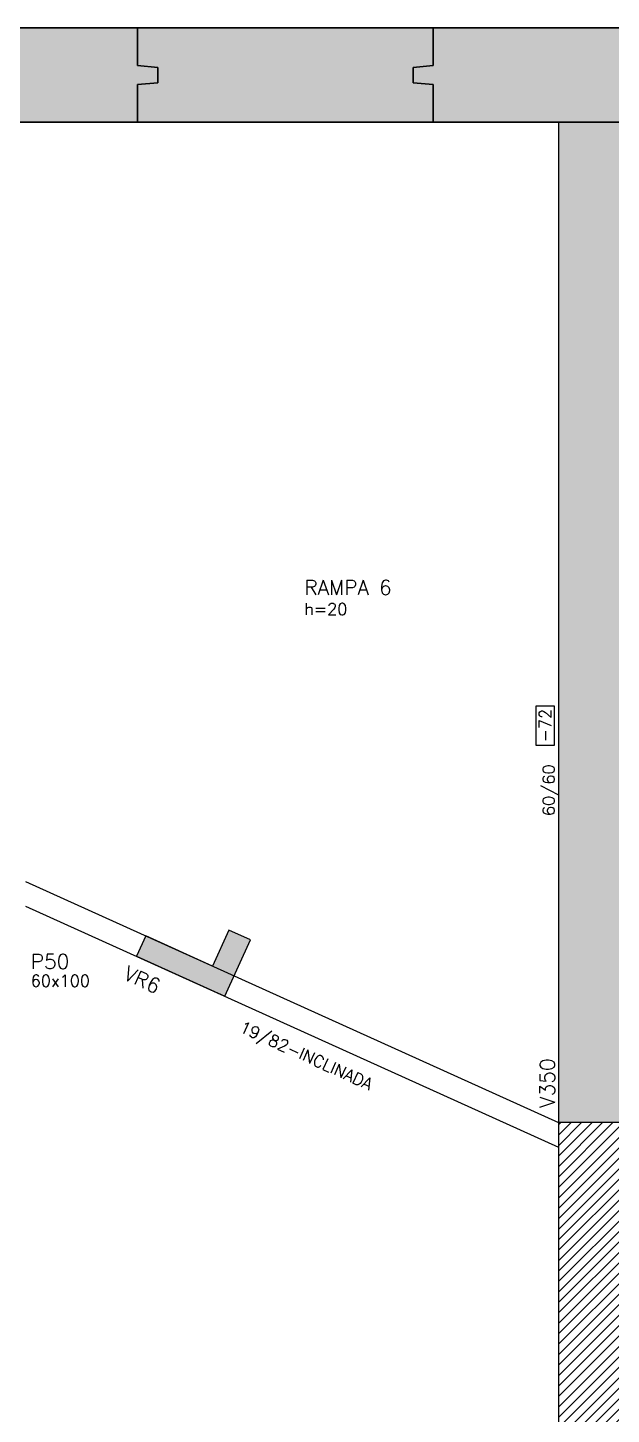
# Model space of a CAD drawing. Header units: millimetres. Extents: x 1860 to 8661, y -614 to 3837.
# Drawn here: x 5984 to 6477, y 1544 to 2716 of the extents above; entities that cross this region are included whole.
import ezdxf
from ezdxf.enums import TextEntityAlignment as Align

# ---------------------------------------------------------------- set-up
doc = ezdxf.new("R2010")
doc.units = ezdxf.units.MM
for name, color, linetype in [('F-CORTE', 4, 'Continuous'), ('F-LAJES', 3, 'Continuous'), ('F-LAJES-DIM', 2, 'Continuous'), ('F-LAJES-NOME', 4, 'Continuous'), ('F-PILARES-DIM', 172, 'Continuous'), ('F-PILARES-NOME', 170, 'Continuous'), ('F-SOLIDO-CORTE', 71, 'Continuous'), ('F-SOLIDO-EST', 252, 'Continuous'), ('F-VIGAS', 3, 'Continuous'), ('F-VIGAS-DIM', 2, 'Continuous'), ('F-VIGAS-NOME', 4, 'Continuous'), ('Pilares', 5, 'Continuous'), ('VIGA', 3, 'Continuous')]:
    doc.layers.add(name, color=color, linetype=linetype)
doc.layers.add('F-DESNIVEL-6', color=7, linetype='Continuous', true_color=0xffdebd)
doc.styles.add('MCP', font='romans.shx')
doc.styles.add('ROMANS', font='romans.shx')

# ---------------------------------------------------------------- blocks, each defined once
blk = doc.blocks.new('*U30')
at = {"layer": 'F-VIGAS-DIM', "color": 1}
blk.add_lwpolyline([(0, 0), (33, 0), (33, 16), (0, 16)], close=True, dxfattribs=at)
at = {"layer": 'F-VIGAS-DIM', "style": 'MCP'}
blk.add_attdef('DIM', text='', height=10, dxfattribs=at).set_placement((16.5, 8), align=Align.MIDDLE_CENTER)

msp = doc.modelspace()

# ---------------------------------------------------------------- hatches: boundary and pattern name
at = {"layer": 'F-SOLIDO-CORTE', "linetype": 'Continuous'}
msp.add_hatch(color=256, dxfattribs=at).paths.add_polyline_path([(6075.7, 1930.94), (6150.42, 1897.14), (6171.99, 1944.84), (6153.77, 1953.08), (6140.03, 1922.7), (6083.54, 1948.25)])
at = {"layer": 'F-SOLIDO-EST'}
h = msp.add_hatch(color=256, dxfattribs=at)
h.dxf.hatch_style = 1
h.paths.add_polyline_path([(6076.61, 2668.35), (6093.61, 2669.85), (6093.61, 2682.85), (6076.61, 2684.35), (6076.61, 2716.35), (5826.61, 2716.35), (5826.61, 2669.35), (5809.61, 2667.85), (5809.61, 2654.85), (5826.61, 2653.35), (5826.61, 2636.35), (6076.61, 2636.35)])
h = msp.add_hatch(color=256, dxfattribs=at)
h.dxf.hatch_style = 1
h.paths.add_polyline_path([(6309.61, 2682.85), (6326.61, 2684.35), (6326.61, 2716.35), (6076.61, 2716.35), (6076.61, 2684.35), (6093.61, 2682.85), (6093.61, 2669.85), (6076.61, 2668.35), (6076.61, 2636.35), (6326.61, 2636.35), (6326.61, 2668.35), (6309.61, 2669.85)])
h = msp.add_hatch(color=256, dxfattribs=at)
h.dxf.hatch_style = 1
h.paths.add_polyline_path([(6587.61, 2716.35), (6326.61, 2716.35), (6326.61, 2684.35), (6309.61, 2682.85), (6309.61, 2669.85), (6326.61, 2668.35), (6326.61, 2636.35), (6587.61, 2636.35), (6587.61, 2653.35), (6604.61, 2654.85), (6604.61, 2667.85), (6587.61, 2669.35), (6587.61, 2686.35)])
at = {"layer": 'Pilares', "linetype": 'Continuous'}
h = msp.add_hatch(dxfattribs=at)
h.set_pattern_fill('ANSI31', color=256, scale=50, style=0)
h.set_pattern_definition([(45, (3892.612, -4013.147), (-4.4194174, 4.4194174), [])])
h.paths.add_polyline_path([(6432.61, 1461.35), (6492.61, 1461.35), (6492.61, 1790.35), (6432.61, 1790.35)], flags=16)

# ---------------------------------------------------------------- linework, layer by layer
at = {"layer": 'F-CORTE', "linetype": 'Continuous'}
msp.add_lwpolyline([(6153.77, 1953.08), (6140.03, 1922.7), (6083.54, 1948.25), (6075.7, 1930.94), (6150.42, 1897.14), (6171.99, 1944.84)], dxfattribs=at)
at = {"layer": 'F-DESNIVEL-6', "linetype": 'Continuous'}
for points in [[(6492.61, 1924.35), (6492.61, 2636.25), (6432.61, 2636.25)], [(6492.61, 1924.35), (6432.61, 2636.25), (6432.61, 1924.35)], [(6492.61, 1875.35), (6492.61, 1924.35), (6432.61, 1924.35)], [(6492.61, 1875.35), (6432.61, 1924.35), (6432.61, 1875.35)], [(6492.61, 1924.35), (6432.61, 1924.35), (6492.61, 1924.35)], [(6492.61, 1875.35), (6432.61, 1875.35), (6432.61, 1790.45)], [(6492.61, 1875.35), (6432.61, 1790.45), (6492.61, 1790.45)], [(6492.61, 1875.35), (6432.61, 1875.35), (6492.61, 1875.35)]]:
    msp.add_solid(points, dxfattribs=at)
at = {"layer": 'F-LAJES'}
for p, q in [((5981.61, 2636.35), (6432.61, 2636.35)), ((5981.61, 1994.35), (6432.61, 1790.35)), ((5981.61, 1973.5), (6432.61, 1769.5))]:
    msp.add_line(p, q, dxfattribs=at)
at = {"layer": 'F-SOLIDO-CORTE'}
msp.add_lwpolyline([(6075.7, 1930.94), (6150.42, 1897.14), (6171.99, 1944.84), (6153.77, 1953.08), (6140.03, 1922.7), (6083.54, 1948.25), (6075.7, 1930.94)], dxfattribs=at)
at = {"layer": 'F-VIGAS'}
for p, q in [((6076.61, 2716.35), (5826.61, 2716.35)), ((5826.61, 2716.35), (6076.61, 2716.35)), ((6076.61, 2684.35), (6076.61, 2716.35)), ((6076.61, 2716.35), (6076.61, 2684.35)), ((6326.61, 2716.35), (6076.61, 2716.35)), ((6076.61, 2716.35), (6076.61, 2684.35)), ((6076.61, 2684.35), (6076.61, 2716.35)), ((6076.61, 2716.35), (6326.61, 2716.35)), ((6587.61, 2716.35), (6326.61, 2716.35)), ((6326.61, 2716.35), (6326.61, 2684.35)), ((6326.61, 2684.35), (6326.61, 2716.35)), ((6326.61, 2716.35), (6587.61, 2716.35)), ((6326.61, 2684.35), (6326.61, 2716.35)), ((6326.61, 2716.35), (6326.61, 2684.35)), ((6093.61, 2682.85), (6076.61, 2684.35)), ((6076.61, 2684.35), (6093.61, 2682.85)), ((6076.61, 2684.35), (6093.61, 2682.85)), ((6093.61, 2682.85), (6076.61, 2684.35)), ((6093.61, 2669.85), (6093.61, 2682.85)), ((6093.61, 2682.85), (6093.61, 2669.85)), ((6093.61, 2682.85), (6093.61, 2669.85)), ((6093.61, 2669.85), (6093.61, 2682.85)), ((6326.61, 2684.35), (6309.61, 2682.85)), ((6309.61, 2682.85), (6326.61, 2684.35)), ((6309.61, 2682.85), (6326.61, 2684.35)), ((6326.61, 2684.35), (6309.61, 2682.85)), ((6309.61, 2682.85), (6309.61, 2669.85)), ((6309.61, 2669.85), (6309.61, 2682.85)), ((6309.61, 2669.85), (6309.61, 2682.85)), ((6309.61, 2682.85), (6309.61, 2669.85)), ((6076.61, 2668.35), (6093.61, 2669.85)), ((6093.61, 2669.85), (6076.61, 2668.35)), ((6093.61, 2669.85), (6076.61, 2668.35)), ((6076.61, 2668.35), (6093.61, 2669.85)), ((6076.61, 2636.35), (6076.61, 2668.35)), ((6076.61, 2668.35), (6076.61, 2636.35)), ((6076.61, 2668.35), (6076.61, 2636.35)), ((6076.61, 2636.35), (6076.61, 2668.35)), ((6309.61, 2669.85), (6326.61, 2668.35)), ((6326.61, 2668.35), (6309.61, 2669.85)), ((6326.61, 2668.35), (6309.61, 2669.85)), ((6309.61, 2669.85), (6326.61, 2668.35)), ((6326.61, 2668.35), (6326.61, 2636.35)), ((6326.61, 2636.35), (6326.61, 2668.35)), ((6326.61, 2636.35), (6326.61, 2668.35)), ((6326.61, 2668.35), (6326.61, 2636.35)), ((5826.61, 2636.35), (6076.61, 2636.35)), ((6076.61, 2636.35), (5826.61, 2636.35)), ((6076.61, 2636.35), (6326.61, 2636.35)), ((6326.61, 2636.35), (6076.61, 2636.35)), ((6326.61, 2636.35), (6587.61, 2636.35)), ((6587.61, 2636.35), (6326.61, 2636.35))]:
    msp.add_line(p, q, dxfattribs=at)
at = {"layer": 'Pilares', "linetype": 'Continuous'}
msp.add_lwpolyline([(6432.61, 1461.35), (6492.61, 1461.35), (6492.61, 1790.35), (6432.61, 1790.35), (6432.61, 1461.35)], dxfattribs=at)
at = {"layer": 'VIGA'}
for points in [[(6432.61, 2636.35), (6432.61, 1924.35)], [(6432.61, 1924.35), (6432.61, 1875.35)], [(6432.61, 1875.35), (6432.61, 1790.35)]]:
    msp.add_lwpolyline(points, dxfattribs=at)

# ---------------------------------------------------------------- block references
at = {"layer": 'F-VIGAS-DIM', "linetype": 'Continuous', "rotation": 90}
msp.add_blockref('*U30', (6429.35, 2109.6), dxfattribs=at).add_auto_attribs({'DIM': '-72'})

# ---------------------------------------------------------------- texts
at = {"layer": 'F-LAJES-DIM', "linetype": 'Continuous', "style": 'ROMANS'}
msp.add_text('h=20', height=10, dxfattribs=at).set_placement((6217.6, 2219.69))
at = {"layer": 'F-LAJES-NOME', "linetype": 'Continuous', "style": 'ROMANS'}
msp.add_text('RAMPA 6', height=12.5, dxfattribs=at).set_placement((6217.6, 2236.69))
at = {"layer": 'F-PILARES-DIM', "linetype": 'Continuous', "style": 'ROMANS'}
msp.add_text('60x100', height=10, dxfattribs=at).set_placement((5986.14, 1905.28))
at = {"layer": 'F-PILARES-NOME', "linetype": 'Continuous', "style": 'ROMANS'}
msp.add_text('P50', height=12.5, dxfattribs=at).set_placement((5986.14, 1920.28))
at = {"layer": 'F-VIGAS-DIM', "linetype": 'Continuous', "style": 'ROMANS'}
for s, rotation, p in [('60/60', 90, (6429.35, 2049.6)), ('19/82-INCLINADA', 335.66142, (6161.85, 1867.43))]:
    msp.add_text(s, height=10, rotation=rotation, dxfattribs=at).set_placement(p)
at = {"layer": 'F-VIGAS-NOME', "linetype": 'Continuous', "style": 'ROMANS'}
for s, rotation, p in [('VR6', 335.66142, (6063.5, 1911.92)), ('V350', 90, (6429.49, 1802.85))]:
    msp.add_text(s, height=12.5, rotation=rotation, dxfattribs=at).set_placement(p)

doc.saveas('drawing.dxf')
